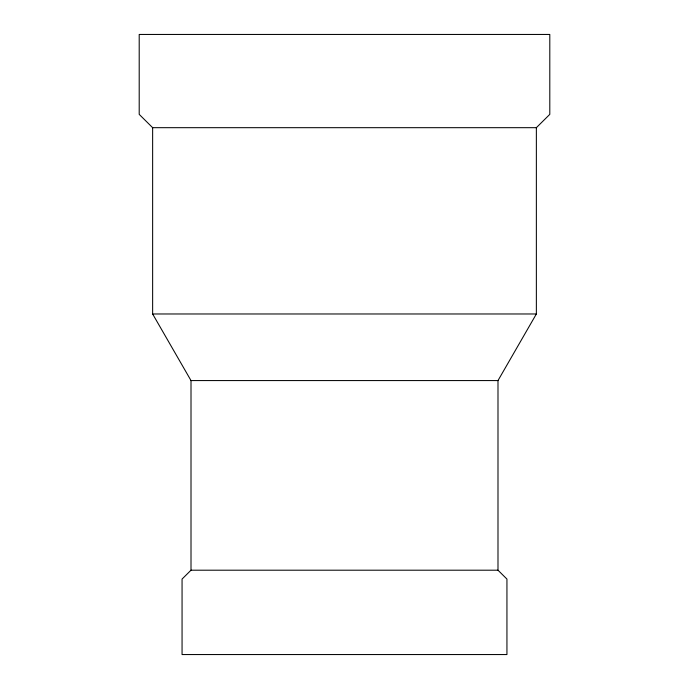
<?xml version="1.0" encoding="UTF-8"?>
<svg xmlns="http://www.w3.org/2000/svg" width="689" height="689" viewBox="0 0 689 689"><rect width="100%" height="100%" fill="white"/><g stroke="black" fill="none" stroke-linecap="round" stroke-linejoin="round"><path stroke-width="1.03" d="M497.992 570.199L191.008 570.199L182.06 579.079L182.06 654.55L506.94 654.55L506.94 579.079L497.992 570.199L497.992 380.569L536.361 313.977L536.361 127.68L549.796 114.365L549.796 34.45L139.204 34.45L139.204 114.365L152.639 127.68L536.361 127.68M152.639 127.68L152.639 313.977L536.361 313.977M152.639 313.977L191.008 380.569L497.992 380.569M191.008 380.569L191.008 570.199"/></g></svg>
